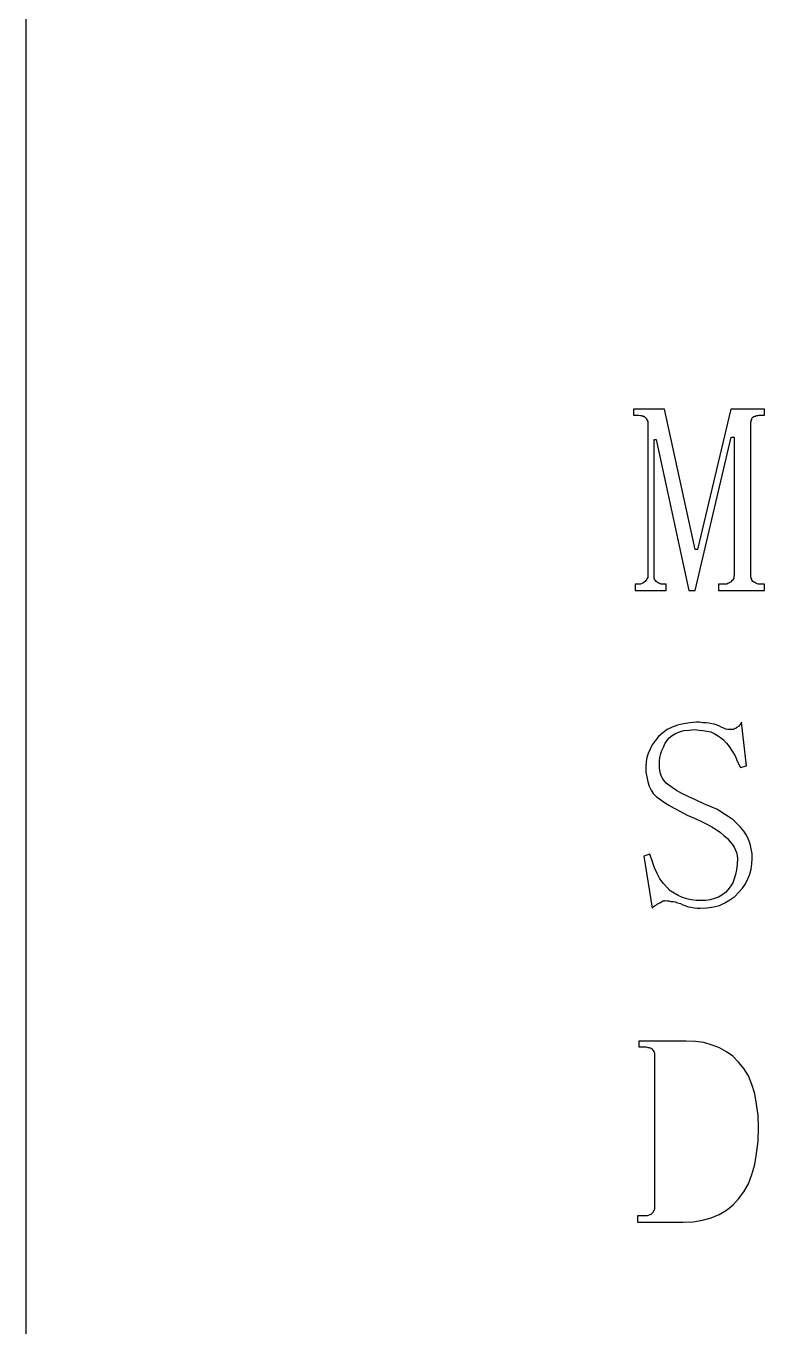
# Model space of a CAD drawing. Extents: x -275 to 275, y -225 to 225.
# Drawn here: x -275 to -259.69, y -195.05 to -168.43 of the extents above; entities that cross this region are included whole.
import ezdxf

# ---------------------------------------------------------------- set-up
doc = ezdxf.new("R2010")
doc.units = 0
doc.header["$MEASUREMENT"] = 0
doc.layers.get('0').update_dxf_attribs({"linetype": 'CONTINUOUS'})

msp = doc.modelspace()

# ---------------------------------------------------------------- linework, layer by layer
msp.add_lwpolyline([(-275.000039, 224, -0.414214), (-274.000039, 225), (-274.000039, 225), (273.999961, 225), (273.999961, 225, -0.414214), (274.999941, 224), (274.999941, 224), (274.999941, -224), (274.999941, -224, -0.414214), (273.999961, -225), (273.999961, -225), (-274.000039, -225), (-274.000039, -225, -0.414214), (-275.000039, -224), (-275.000039, -224), (-275.000039, 224)], format="xyb")
for points in [[(-260.16, -179.7), (-260.16, -179.68), (-260.16, -179.68), (-260.16, -176.57), (-260.16, -176.57), (-260.16, -176.55), (-260.16, -176.55), (-260.15, -176.53), (-260.15, -176.53), (-260.15, -176.51), (-260.15, -176.51), (-260.14, -176.49), (-260.14, -176.49), (-260.14, -176.47), (-260.14, -176.47), (-260.13, -176.46), (-260.13, -176.46), (-260.12, -176.44), (-260.12, -176.44), (-260.1, -176.43), (-260.1, -176.43), (-260.08, -176.42), (-260.08, -176.42), (-260.06, -176.42), (-260.06, -176.42), (-260.04, -176.41), (-260.04, -176.41), (-260.01, -176.41), (-260.01, -176.41), (-259.99, -176.4), (-259.99, -176.4), (-259.96, -176.4), (-259.96, -176.4), (-259.88, -176.4), (-259.88, -176.4), (-259.88, -176.28), (-259.88, -176.28), (-260.57, -176.28), (-260.57, -176.28), (-261.25, -179.15), (-261.25, -179.15), (-261.3, -179.15), (-261.3, -179.15), (-261.93, -176.28), (-261.93, -176.28), (-262.56, -176.28), (-262.56, -176.28), (-262.56, -176.4), (-262.56, -176.4), (-262.48, -176.4), (-262.48, -176.4), (-262.45, -176.4), (-262.45, -176.4), (-262.42, -176.41), (-262.42, -176.41), (-262.39, -176.41), (-262.39, -176.41), (-262.37, -176.42), (-262.37, -176.42), (-262.35, -176.42), (-262.35, -176.42), (-262.34, -176.43), (-262.34, -176.43), (-262.32, -176.44), (-262.32, -176.44), (-262.31, -176.46), (-262.31, -176.46), (-262.3, -176.47), (-262.3, -176.47), (-262.29, -176.49), (-262.29, -176.49), (-262.28, -176.51), (-262.28, -176.51), (-262.27, -176.53), (-262.27, -176.53), (-262.27, -176.55), (-262.27, -176.55), (-262.27, -176.57), (-262.27, -176.57), (-262.27, -179.68), (-262.27, -179.68), (-262.27, -179.7), (-262.27, -179.7), (-262.27, -179.73), (-262.27, -179.73), (-262.28, -179.74), (-262.28, -179.74), (-262.29, -179.76), (-262.29, -179.76), (-262.3, -179.78), (-262.3, -179.78), (-262.31, -179.79), (-262.31, -179.79), (-262.32, -179.81), (-262.32, -179.81), (-262.34, -179.82), (-262.34, -179.82), (-262.35, -179.83), (-262.35, -179.83), (-262.37, -179.84), (-262.37, -179.84), (-262.39, -179.85), (-262.39, -179.85), (-262.42, -179.86), (-262.42, -179.86), (-262.45, -179.86), (-262.45, -179.86), (-262.48, -179.86), (-262.48, -179.86), (-262.53, -179.86), (-262.53, -179.86), (-262.53, -179.99), (-262.53, -179.99), (-261.89, -179.99), (-261.89, -179.99), (-261.89, -179.86), (-261.89, -179.86), (-261.95, -179.86), (-261.95, -179.86), (-261.98, -179.86), (-261.98, -179.86), (-262, -179.86), (-262, -179.86), (-262.02, -179.85), (-262.02, -179.85), (-262.05, -179.84), (-262.05, -179.84), (-262.07, -179.83), (-262.07, -179.83), (-262.08, -179.82), (-262.08, -179.82), (-262.1, -179.81), (-262.1, -179.81), (-262.11, -179.79), (-262.11, -179.79), (-262.12, -179.78), (-262.12, -179.78), (-262.13, -179.76), (-262.13, -179.76), (-262.14, -179.74), (-262.14, -179.74), (-262.14, -179.73), (-262.14, -179.73), (-262.14, -179.7), (-262.14, -179.7), (-262.14, -179.68), (-262.14, -179.68), (-262.14, -176.9), (-262.14, -176.9), (-262.1, -176.9), (-262.1, -176.9), (-261.43, -179.99), (-261.43, -179.99), (-261.3, -179.99), (-261.3, -179.99), (-260.56, -176.85), (-260.56, -176.85), (-260.5, -176.85), (-260.5, -176.85), (-260.5, -179.68), (-260.5, -179.68), (-260.51, -179.7), (-260.51, -179.7), (-260.51, -179.73), (-260.51, -179.73), (-260.51, -179.74), (-260.51, -179.74), (-260.52, -179.76), (-260.52, -179.76), (-260.53, -179.78), (-260.53, -179.78), (-260.55, -179.79), (-260.55, -179.79), (-260.56, -179.81), (-260.56, -179.81), (-260.57, -179.82), (-260.57, -179.82), (-260.59, -179.83), (-260.59, -179.83), (-260.61, -179.84), (-260.61, -179.84), (-260.63, -179.85), (-260.63, -179.85), (-260.65, -179.86), (-260.65, -179.86), (-260.68, -179.86), (-260.68, -179.86), (-260.71, -179.86), (-260.71, -179.86), (-260.82, -179.86), (-260.82, -179.86), (-260.82, -179.99), (-260.82, -179.99), (-259.88, -179.99), (-259.88, -179.99), (-259.88, -179.86), (-259.88, -179.86), (-259.96, -179.86), (-259.96, -179.86), (-259.99, -179.86), (-259.99, -179.86), (-260.01, -179.86), (-260.01, -179.86), (-260.04, -179.85), (-260.04, -179.85), (-260.06, -179.84), (-260.06, -179.84), (-260.08, -179.83), (-260.08, -179.83), (-260.1, -179.82), (-260.1, -179.82), (-260.12, -179.81), (-260.12, -179.81), (-260.13, -179.79), (-260.13, -179.79), (-260.14, -179.78), (-260.14, -179.78), (-260.14, -179.76), (-260.14, -179.76), (-260.15, -179.74), (-260.15, -179.74), (-260.15, -179.73), (-260.15, -179.73), (-260.16, -179.7)], [(-261.46, -184.59), (-261.3, -184.66), (-261.3, -184.66), (-261.17, -184.72), (-261.17, -184.72), (-261.06, -184.78), (-261.06, -184.78), (-260.96, -184.83), (-260.96, -184.83), (-260.87, -184.89), (-260.87, -184.89), (-260.78, -184.95), (-260.78, -184.95), (-260.71, -185.01), (-260.71, -185.01), (-260.64, -185.07), (-260.64, -185.07), (-260.59, -185.13), (-260.59, -185.13), (-260.54, -185.19), (-260.54, -185.19), (-260.5, -185.25), (-260.5, -185.25), (-260.47, -185.31), (-260.47, -185.31), (-260.45, -185.36), (-260.45, -185.36), (-260.44, -185.42), (-260.44, -185.42), (-260.43, -185.48), (-260.43, -185.48), (-260.44, -185.6), (-260.44, -185.6), (-260.45, -185.71), (-260.45, -185.71), (-260.47, -185.81), (-260.47, -185.81), (-260.5, -185.9), (-260.5, -185.9), (-260.53, -185.98), (-260.53, -185.98), (-260.58, -186.06), (-260.58, -186.06), (-260.63, -186.12), (-260.63, -186.12), (-260.68, -186.18), (-260.68, -186.18), (-260.75, -186.23), (-260.75, -186.23), (-260.82, -186.27), (-260.82, -186.27), (-260.9, -186.3), (-260.9, -186.3), (-260.99, -186.33), (-260.99, -186.33), (-261.08, -186.34), (-261.08, -186.34), (-261.18, -186.34), (-261.18, -186.34), (-261.28, -186.34), (-261.28, -186.34), (-261.38, -186.33), (-261.38, -186.33), (-261.47, -186.31), (-261.47, -186.31), (-261.56, -186.28), (-261.56, -186.28), (-261.65, -186.24), (-261.65, -186.24), (-261.73, -186.19), (-261.73, -186.19), (-261.81, -186.14), (-261.81, -186.14), (-261.88, -186.07), (-261.88, -186.07), (-261.95, -185.99), (-261.95, -185.99), (-262.02, -185.9), (-262.02, -185.9), (-262.08, -185.79), (-262.08, -185.79), (-262.13, -185.67), (-262.13, -185.67), (-262.18, -185.53), (-262.18, -185.53), (-262.23, -185.39), (-262.23, -185.39), (-262.35, -185.43), (-262.35, -185.43), (-262.18, -186.5), (-262.18, -186.5), (-262.16, -186.48), (-262.16, -186.48), (-262.14, -186.46), (-262.14, -186.46), (-262.12, -186.44), (-262.12, -186.44), (-262.09, -186.43), (-262.09, -186.43), (-262.07, -186.41), (-262.07, -186.41), (-262.05, -186.4), (-262.05, -186.4), (-262.03, -186.39), (-262.03, -186.39), (-262.01, -186.38), (-262.01, -186.38), (-261.99, -186.37), (-261.99, -186.37), (-261.98, -186.36), (-261.98, -186.36), (-261.96, -186.35), (-261.96, -186.35), (-261.94, -186.35), (-261.94, -186.35), (-261.92, -186.35), (-261.92, -186.35), (-261.91, -186.34), (-261.91, -186.34), (-261.87, -186.35), (-261.87, -186.35), (-261.84, -186.35), (-261.84, -186.35), (-261.8, -186.36), (-261.8, -186.36), (-261.75, -186.36), (-261.75, -186.36), (-261.71, -186.37), (-261.71, -186.37), (-261.66, -186.39), (-261.66, -186.39), (-261.6, -186.4), (-261.6, -186.4), (-261.55, -186.43), (-261.55, -186.43), (-261.49, -186.45), (-261.49, -186.45), (-261.44, -186.47), (-261.44, -186.47), (-261.38, -186.48), (-261.38, -186.48), (-261.32, -186.49), (-261.32, -186.49), (-261.26, -186.5), (-261.26, -186.5), (-261.2, -186.5), (-261.2, -186.5), (-261.06, -186.49), (-261.06, -186.49), (-260.92, -186.47), (-260.92, -186.47), (-260.8, -186.44), (-260.8, -186.44), (-260.69, -186.39), (-260.69, -186.39), (-260.59, -186.33), (-260.59, -186.33), (-260.49, -186.26), (-260.49, -186.26), (-260.41, -186.18), (-260.41, -186.18), (-260.33, -186.09), (-260.33, -186.09), (-260.27, -186), (-260.27, -186), (-260.22, -185.9), (-260.22, -185.9), (-260.18, -185.8), (-260.18, -185.8), (-260.15, -185.7), (-260.15, -185.7), (-260.14, -185.59), (-260.14, -185.59), (-260.13, -185.48), (-260.13, -185.48), (-260.13, -185.38), (-260.13, -185.38), (-260.15, -185.28), (-260.15, -185.28), (-260.17, -185.18), (-260.17, -185.18), (-260.21, -185.09), (-260.21, -185.09), (-260.25, -185), (-260.25, -185), (-260.3, -184.92), (-260.3, -184.92), (-260.37, -184.84), (-260.37, -184.84), (-260.44, -184.77), (-260.44, -184.77), (-260.52, -184.69), (-260.52, -184.69), (-260.62, -184.62), (-260.62, -184.62), (-260.73, -184.55), (-260.73, -184.55), (-260.84, -184.48), (-260.84, -184.48), (-260.97, -184.42), (-260.97, -184.42), (-261.12, -184.36), (-261.12, -184.36), (-261.29, -184.28), (-261.29, -184.28), (-261.44, -184.21), (-261.44, -184.21), (-261.57, -184.15), (-261.57, -184.15), (-261.68, -184.09), (-261.68, -184.09), (-261.77, -184.03), (-261.77, -184.03), (-261.84, -183.98), (-261.84, -183.98), (-261.89, -183.94), (-261.89, -183.94), (-261.93, -183.9), (-261.93, -183.9), (-261.96, -183.85), (-261.96, -183.85), (-261.99, -183.8), (-261.99, -183.8), (-262.01, -183.74), (-262.01, -183.74), (-262.02, -183.68), (-262.02, -183.68), (-262.03, -183.62), (-262.03, -183.62), (-262.03, -183.55), (-262.03, -183.55), (-262.03, -183.48), (-262.03, -183.48), (-262.02, -183.41), (-262.02, -183.41), (-262, -183.33), (-262, -183.33), (-261.98, -183.27), (-261.98, -183.27), (-261.95, -183.2), (-261.95, -183.2), (-261.92, -183.13), (-261.92, -183.13), (-261.88, -183.07), (-261.88, -183.07), (-261.83, -183.01), (-261.83, -183.01), (-261.77, -182.96), (-261.77, -182.96), (-261.7, -182.92), (-261.7, -182.92), (-261.62, -182.89), (-261.62, -182.89), (-261.53, -182.86), (-261.53, -182.86), (-261.42, -182.85), (-261.42, -182.85), (-261.31, -182.84), (-261.31, -182.84), (-261.22, -182.85), (-261.22, -182.85), (-261.14, -182.86), (-261.14, -182.86), (-261.06, -182.87), (-261.06, -182.87), (-260.98, -182.89), (-260.98, -182.89), (-260.91, -182.92), (-260.91, -182.92), (-260.84, -182.96), (-260.84, -182.96), (-260.78, -183), (-260.78, -183), (-260.72, -183.05), (-260.72, -183.05), (-260.66, -183.12), (-260.66, -183.12), (-260.6, -183.19), (-260.6, -183.19), (-260.54, -183.28), (-260.54, -183.28), (-260.48, -183.38), (-260.48, -183.38), (-260.43, -183.5), (-260.43, -183.5), (-260.37, -183.62), (-260.37, -183.62), (-260.25, -183.58), (-260.25, -183.58), (-260.35, -182.69), (-260.35, -182.69), (-260.36, -182.71), (-260.36, -182.71), (-260.38, -182.74), (-260.38, -182.74), (-260.39, -182.75), (-260.39, -182.75), (-260.4, -182.77), (-260.4, -182.77), (-260.42, -182.78), (-260.42, -182.78), (-260.43, -182.79), (-260.43, -182.79), (-260.45, -182.8), (-260.45, -182.8), (-260.46, -182.81), (-260.46, -182.81), (-260.48, -182.82), (-260.48, -182.82), (-260.5, -182.83), (-260.5, -182.83), (-260.52, -182.84), (-260.52, -182.84), (-260.54, -182.84), (-260.54, -182.84), (-260.55, -182.84), (-260.55, -182.84), (-260.57, -182.84), (-260.57, -182.84), (-260.6, -182.84), (-260.6, -182.84), (-260.63, -182.84), (-260.63, -182.84), (-260.67, -182.83), (-260.67, -182.83), (-260.71, -182.81), (-260.71, -182.81), (-260.75, -182.8), (-260.75, -182.8), (-260.8, -182.77), (-260.8, -182.77), (-260.85, -182.75), (-260.85, -182.75), (-260.91, -182.73), (-260.91, -182.73), (-260.96, -182.72), (-260.96, -182.72), (-261.02, -182.71), (-261.02, -182.71), (-261.08, -182.7), (-261.08, -182.7), (-261.14, -182.7), (-261.14, -182.7), (-261.21, -182.69), (-261.21, -182.69), (-261.27, -182.69), (-261.27, -182.69), (-261.41, -182.7), (-261.41, -182.7), (-261.54, -182.72), (-261.54, -182.72), (-261.66, -182.75), (-261.66, -182.75), (-261.77, -182.79), (-261.77, -182.79), (-261.87, -182.84), (-261.87, -182.84), (-261.96, -182.91), (-261.96, -182.91), (-262.05, -182.98), (-262.05, -182.98), (-262.12, -183.07), (-262.12, -183.07), (-262.18, -183.15), (-262.18, -183.15), (-262.22, -183.24), (-262.22, -183.24), (-262.26, -183.33), (-262.26, -183.33), (-262.29, -183.41), (-262.29, -183.41), (-262.3, -183.5), (-262.3, -183.5), (-262.31, -183.59), (-262.31, -183.59), (-262.31, -183.71), (-262.31, -183.71), (-262.29, -183.81), (-262.29, -183.81), (-262.27, -183.91), (-262.27, -183.91), (-262.24, -184), (-262.24, -184), (-262.2, -184.08), (-262.2, -184.08), (-262.16, -184.15), (-262.16, -184.15), (-262.1, -184.21), (-262.1, -184.21), (-262.03, -184.26), (-262.03, -184.26), (-261.95, -184.32), (-261.95, -184.32), (-261.84, -184.39), (-261.84, -184.39), (-261.73, -184.45), (-261.73, -184.45), (-261.6, -184.52), (-261.6, -184.52), (-261.46, -184.59)], [(-261.48, -189.22), (-262.45, -189.22), (-262.45, -189.22), (-262.45, -189.34), (-262.45, -189.34), (-262.3, -189.34), (-262.3, -189.34), (-262.27, -189.35), (-262.27, -189.35), (-262.25, -189.35), (-262.25, -189.35), (-262.23, -189.36), (-262.23, -189.36), (-262.21, -189.36), (-262.21, -189.36), (-262.2, -189.37), (-262.2, -189.37), (-262.18, -189.38), (-262.18, -189.38), (-262.17, -189.4), (-262.17, -189.4), (-262.16, -189.41), (-262.16, -189.41), (-262.14, -189.45), (-262.14, -189.45), (-262.13, -189.46), (-262.13, -189.46), (-262.13, -192.66), (-262.13, -192.66), (-262.16, -192.72), (-262.16, -192.72), (-262.21, -192.77), (-262.21, -192.77), (-262.23, -192.78), (-262.23, -192.78), (-262.26, -192.79), (-262.26, -192.79), (-262.28, -192.8), (-262.28, -192.8), (-262.48, -192.8), (-262.48, -192.8), (-262.48, -192.93), (-262.48, -192.93), (-261.55, -192.93), (-261.55, -192.93), (-261.34, -192.92), (-261.34, -192.92), (-261.15, -192.89), (-261.15, -192.89), (-260.97, -192.84), (-260.97, -192.84), (-260.81, -192.77), (-260.81, -192.77), (-260.66, -192.68), (-260.66, -192.68), (-260.53, -192.58), (-260.53, -192.58), (-260.41, -192.45), (-260.41, -192.45), (-260.3, -192.31), (-260.3, -192.31), (-260.21, -192.14), (-260.21, -192.14), (-260.14, -191.95), (-260.14, -191.95), (-260.08, -191.75), (-260.08, -191.75), (-260.04, -191.52), (-260.04, -191.52), (-260.01, -191.27), (-260.01, -191.27), (-260, -190.99), (-260, -190.99), (-260.01, -190.74), (-260.01, -190.74), (-260.04, -190.51), (-260.04, -190.51), (-260.08, -190.3), (-260.08, -190.3), (-260.14, -190.11), (-260.14, -190.11), (-260.21, -189.93), (-260.21, -189.93), (-260.3, -189.78), (-260.3, -189.78), (-260.41, -189.65), (-260.41, -189.65), (-260.53, -189.53), (-260.53, -189.53), (-260.66, -189.44), (-260.66, -189.44), (-260.8, -189.36), (-260.8, -189.36), (-260.95, -189.3), (-260.95, -189.3), (-261.12, -189.25), (-261.12, -189.25), (-261.29, -189.23), (-261.29, -189.23), (-261.48, -189.22)]]:
    msp.add_lwpolyline(points)

doc.saveas('drawing.dxf')
